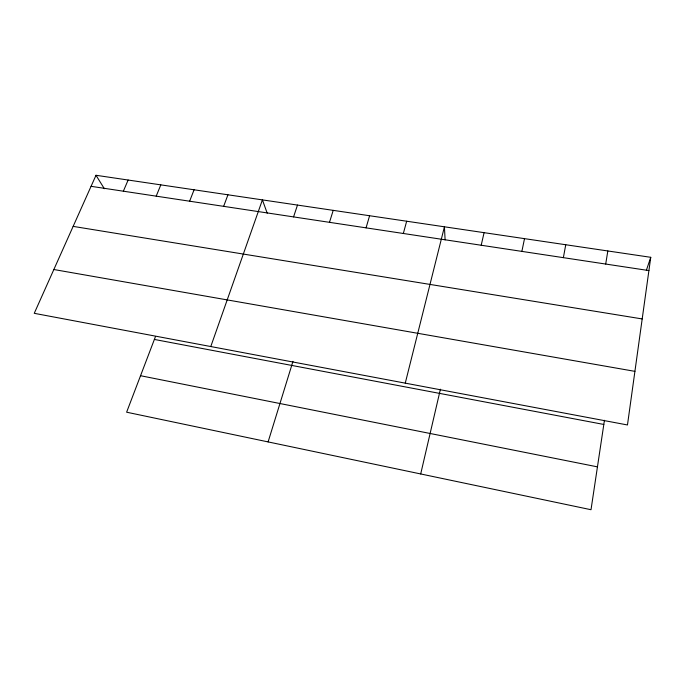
<?xml version="1.0" encoding="UTF-8"?>
<svg xmlns="http://www.w3.org/2000/svg" width="685" height="685" viewBox="0 0 685 685"><rect width="100%" height="100%" fill="white"/><g stroke="black" fill="none" stroke-linecap="round" stroke-linejoin="round"><path stroke-width="1.03" d="M650.75 257.312L627.469 424.965L34.25 313.319L96.011 175.283L650.75 257.312L646.366 270.292M604.444 420.282L591.009 509.717L126.622 412.199L155.521 336.446M605.703 264.05L607.826 250.967M563.37 257.654L565.75 244.742M521.876 251.386L524.513 238.645M481.204 245.247L484.081 232.669M420.701 473.96L440.421 389.191M405.263 383.146L444.428 226.803L445.104 239.896M403.337 233.482L406.667 221.221M366.064 227.857L369.6 215.741M268.1 441.911L292.975 361.346M329.485 222.325L333.218 210.355M293.565 216.905L297.487 205.072M210.783 346.541L262.406 199.883L267.21 213.189M223.652 206.339L227.942 194.788M189.625 201.202L194.086 189.788M156.197 196.158L160.821 184.864M123.351 191.192L128.138 180.035M91.071 186.32L648.909 270.575M73.149 226.384L642.196 318.936M53.85 269.522L634.918 371.356M154.373 339.443L603.819 424.452M140.536 375.714L597.448 466.862M96.011 175.283L104.351 188.726"/></g></svg>
